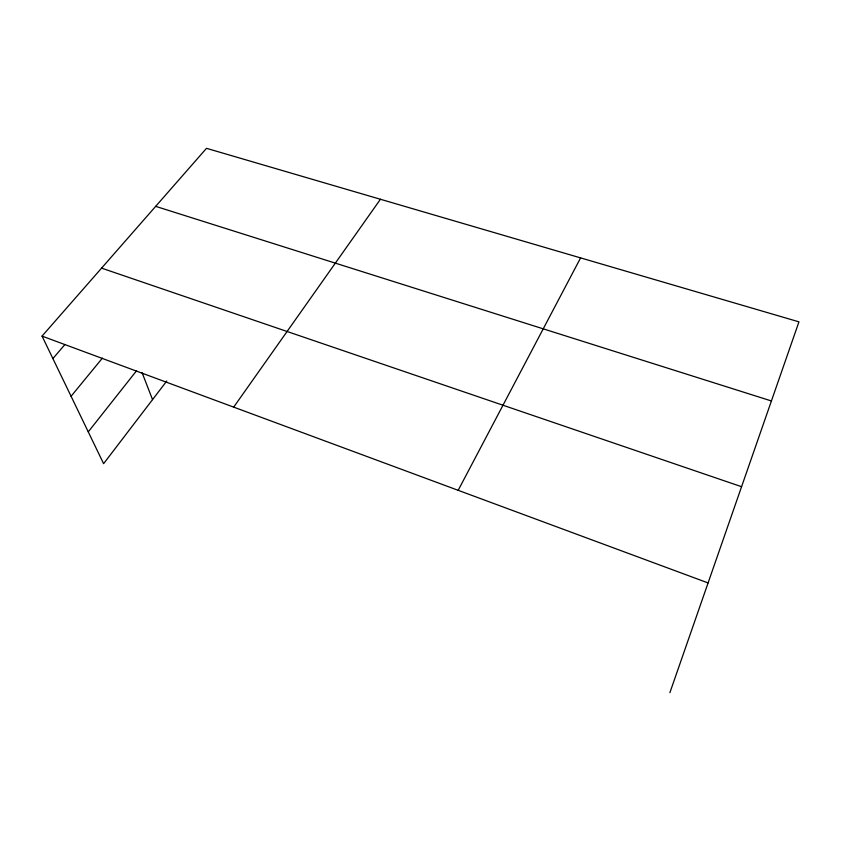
<?xml version="1.0" encoding="UTF-8"?>
<svg xmlns="http://www.w3.org/2000/svg" width="841" height="841" viewBox="0 0 841 841"><rect width="100%" height="100%" fill="white"/><g stroke="black" fill="none" stroke-linecap="round" stroke-linejoin="round"><path stroke-width="1.26" d="M669.888 692.679L798.95 321.851L206.497 148.321L42.05 336.106L103.601 463.675L166.77 381.005M458.177 490.314L580.595 257.893M233.682 407.128L380.437 199.264M88.252 431.875L136.547 370.755M71.075 396.269L102.423 358.077M52.899 358.581L64.757 344.705M155.669 206.35L771.418 400.957M101.572 268.132L741.573 486.708M42.05 336.106L708.08 582.929M142.14 372.784L152.547 399.622"/></g></svg>
